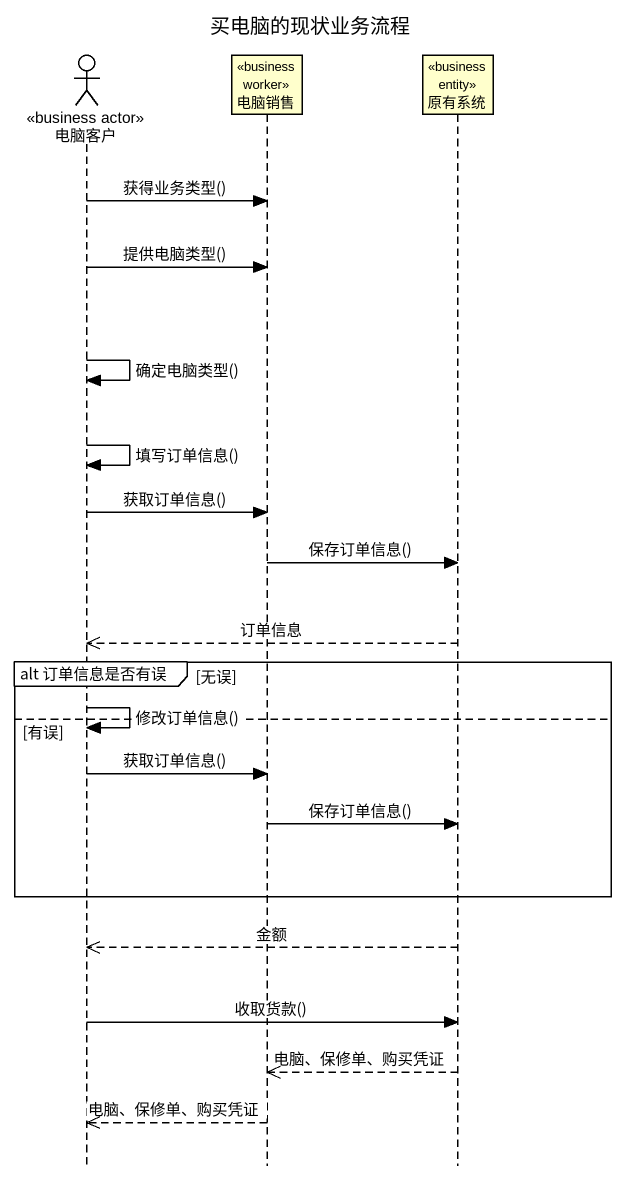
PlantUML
@startuml
title 买电脑的现状业务流程
hide footbox
actor 电脑客户 <<business actor>>
participant 电脑销售 <<business worker>>
participant 原有系统 <<business entity>>

电脑客户 -> 电脑销售 : 获得业务类型()
电脑客户 -> 电脑销售 : 提供电脑类型()
电脑客户 -> 电脑客户 : 确定电脑类型()
电脑客户 -> 电脑客户 : 填写订单信息()
电脑客户 -> 电脑销售 : 获取订单信息()
电脑销售 -> 原有系统 : 保存订单信息()
原有系统 -->> 电脑客户 : 订单信息
group alt 订单信息是否有误 [无误]
  电脑客户 -> 电脑客户 : 修改订单信息()
else 有误
  电脑客户 -> 电脑销售 : 获取订单信息()
  电脑销售 -> 原有系统 : 保存订单信息()
end
原有系统 -->> 电脑客户 : 金额
电脑客户 -> 原有系统 : 收取货款()
原有系统 -->> 电脑销售 : 电脑、保修单、购买凭证
电脑销售 -->> 电脑客户 : 电脑、保修单、购买凭证
@enduml
